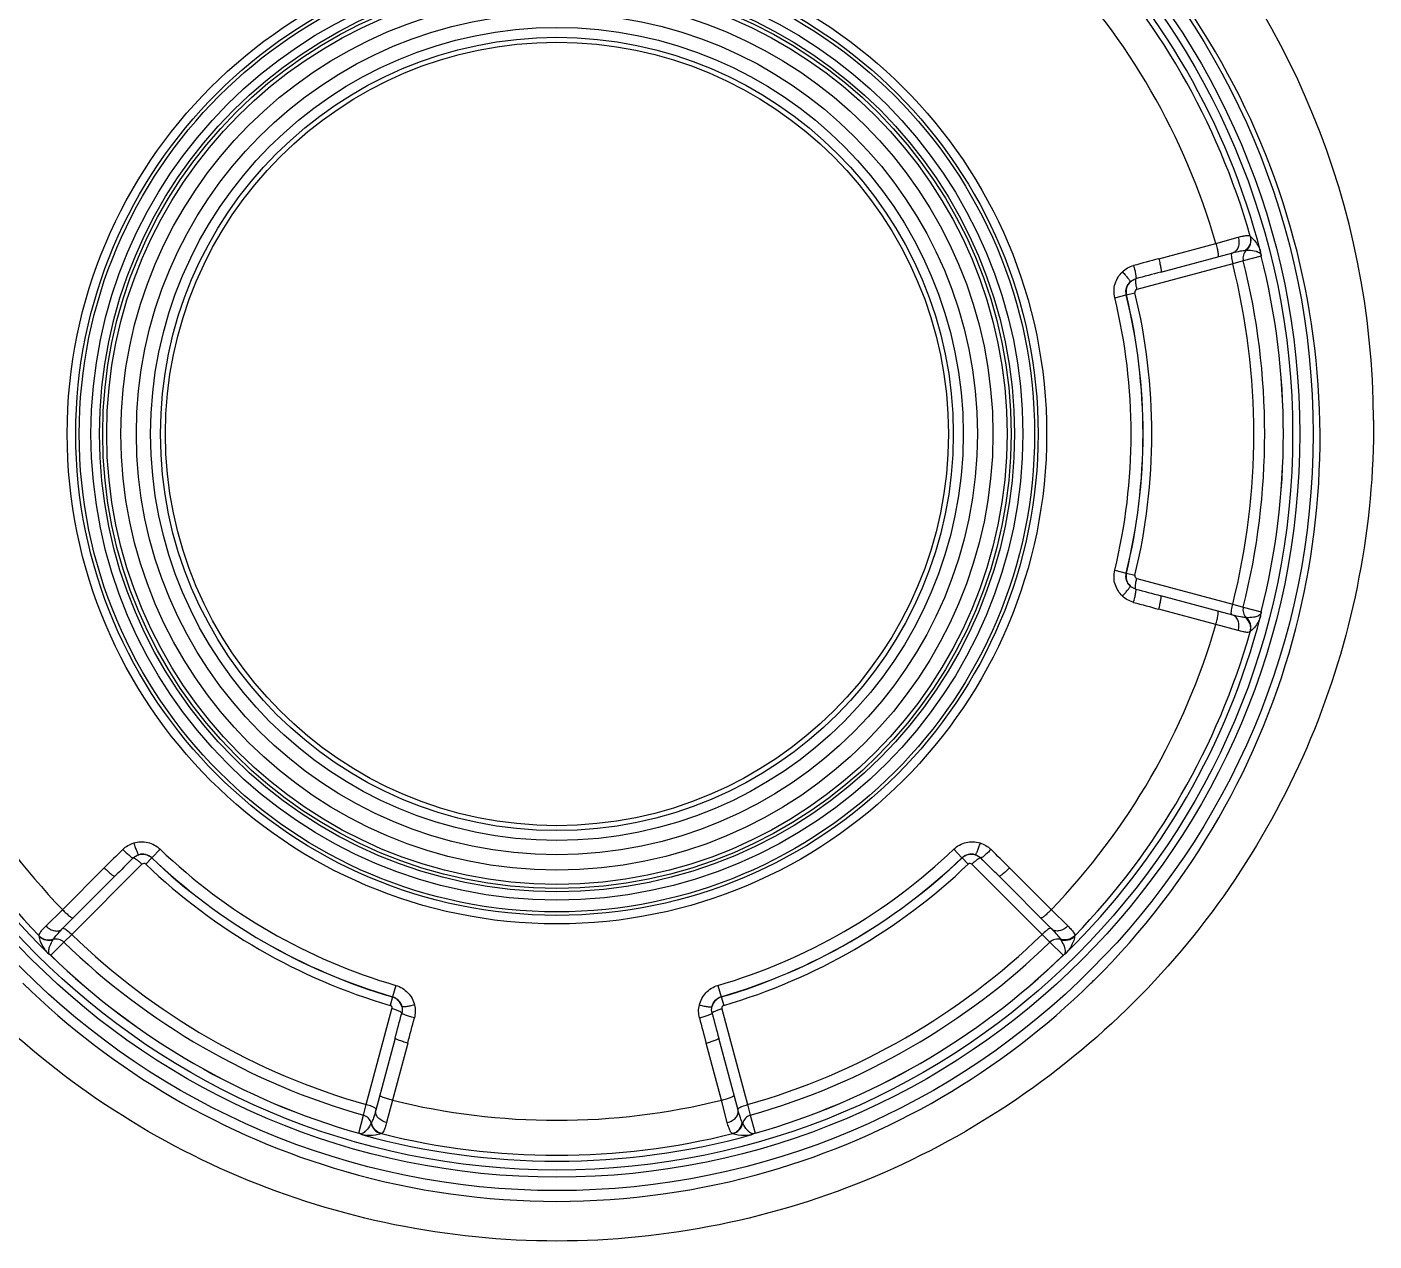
# Model space of a CAD drawing. Header units: millimetres. Extents: x -1686 to 4120, y -1850 to 2563.
# Drawn here: x 405.6 to 455.9, y -120 to -74.7 of the extents above; entities that cross this region are included whole.
import ezdxf

# ---------------------------------------------------------------- set-up
doc = ezdxf.new("R2010")
doc.units = ezdxf.units.MM
doc.header["$LTSCALE"] = 65.395
doc.layers.add('GEOM', color=7, linetype='CONTINUOUS')

msp = doc.modelspace()

# ---------------------------------------------------------------- linework, layer by layer
at = {"layer": 'GEOM', "linetype": 'Continuous'}
for p, q in [((450.004, -82.752), (450.838, -82.523)), ((447.869, -83.324), (450.004, -82.752)), ((450.634, -83.515), (447.05, -84.475)), ((447.946, -83.823), (450.632, -83.103)), ((451.027, -83.405), (450.634, -83.515)), ((451.7, -83.225), (451.027, -83.405)), ((451.689, -83.153), (451.674, -83.059)), ((451.688, -83.153), (451.689, -83.153)), ((451.7, -83.225), (451.7, -83.225)), ((446.225, -84.78), (446.656, -84.674)), ((446.66, -84.673), (446.656, -84.674)), ((446.66, -84.673), (446.977, -84.596)), ((446.225, -94.959), (446.656, -95.064)), ((446.656, -95.064), (446.66, -95.065)), ((446.66, -95.065), (446.977, -95.143)), ((447.05, -95.263), (450.634, -96.223)), ((450.632, -96.636), (447.946, -95.916)), ((450.004, -96.986), (447.869, -96.414)), ((450.634, -96.223), (451.027, -96.334)), ((451.027, -96.334), (451.7, -96.514)), ((451.688, -96.585), (451.689, -96.585)), ((451.7, -96.514), (451.7, -96.514)), ((450.838, -97.215), (450.004, -96.986)), ((410.239, -105.701), (410.013, -105.937)), ((410.242, -105.698), (410.239, -105.701)), ((410.549, -105.377), (410.242, -105.698)), ((440.21, -105.377), (440.516, -105.698)), ((440.52, -105.701), (440.516, -105.698)), ((440.52, -105.701), (440.745, -105.937)), ((406.904, -107.636), (408.466, -106.074)), ((409.873, -105.94), (407.249, -108.563)), ((443.509, -108.563), (440.886, -105.94)), ((442.293, -106.074), (443.855, -107.636)), ((406.893, -108.355), (408.86, -106.389)), ((441.899, -106.389), (443.866, -108.355)), ((406.288, -108.244), (406.904, -107.636)), ((443.855, -107.636), (444.471, -108.244)), ((407.249, -108.563), (406.957, -108.849)), ((443.801, -108.849), (443.509, -108.563)), ((406.957, -108.849), (406.465, -109.341)), ((444.294, -109.341), (443.801, -108.849)), ((406.409, -109.295), (406.408, -109.296)), ((406.408, -109.296), (406.43, -109.312)), ((406.43, -109.312), (406.464, -109.342)), ((406.465, -109.341), (406.464, -109.342)), ((444.294, -109.341), (444.294, -109.342)), ((444.35, -109.295), (444.351, -109.296)), ((444.351, -109.296), (444.424, -109.236)), ((419.365, -110.466), (419.24, -110.892)), ((431.394, -110.466), (431.519, -110.892)), ((419.239, -110.897), (419.147, -111.21)), ((419.239, -110.897), (419.24, -110.892)), ((431.519, -110.892), (431.52, -110.897)), ((431.52, -110.897), (431.611, -111.21)), ((418.255, -114.917), (419.215, -111.334)), ((431.544, -111.334), (432.504, -114.917)), ((419.333, -112.436), (418.613, -115.122)), ((419.803, -112.619), (419.231, -114.753)), ((431.528, -114.753), (430.956, -112.619)), ((432.146, -115.122), (431.426, -112.436)), ((419.231, -114.753), (419.012, -115.59)), ((431.747, -115.59), (431.528, -114.753)), ((418.154, -115.313), (418.255, -114.917)), ((432.504, -114.917), (432.605, -115.313)), ((417.973, -115.986), (418.154, -115.313)), ((432.605, -115.313), (432.785, -115.986)), ((417.973, -115.986), (417.973, -115.986)), ((418.041, -116.012), (418.129, -116.046)), ((418.041, -116.012), (418.041, -116.012)), ((432.718, -116.012), (432.718, -116.012)), ((432.785, -115.986), (432.786, -115.986))]:
    msp.add_line(p, q, dxfattribs=at)
for points in [[(451.7, -83.225), (451.692, -83.18), (451.689, -83.153)], [(451.674, -96.679), (451.677, -96.666), (451.689, -96.585)], [(451.689, -96.585), (451.692, -96.558), (451.7, -96.514)], [(406.335, -109.236), (406.344, -109.246), (406.408, -109.296)], [(444.294, -109.342), (444.328, -109.312), (444.351, -109.296)], [(417.973, -115.986), (418.016, -116.001), (418.041, -116.012)], [(432.629, -116.046), (432.642, -116.042), (432.718, -116.012)], [(432.718, -116.012), (432.743, -116.001), (432.786, -115.986)]]:
    msp.add_lwpolyline(points, dxfattribs=at)
for radius in [28.259, 27.759, 27.493, 18.3, 17.98, 17.85, 17.411, 17.096, 16.974, 16.824, 16.292, 15.714, 15.182, 14.813, 14.63]:
    msp.add_circle((425.379, -89.869), radius, dxfattribs=at)
for centre, radius, start, end in [((425.379, -89.494), 30.517, 0.2679, 86.7124), ((425.375, -90.014), 28.522, 15.0315, 45.6772), ((425.379, -89.869), 27.162, 134.5194, 165.4806), ((425.379, -89.869), 27.162, 14.5194, 45.4806), ((425.379, -89.869), 26.94, 135.9106, 164.0894), ((425.379, -89.869), 26.94, 15.9106, 44.0894), ((425.379, -89.869), 25.632, 136.1201, 163.8799), ((425.379, -89.869), 25.632, 16.1201, 43.8799), ((450.814, -82.637), 0.5, 311.8199, 15.8518), ((451.415, -83.307), 0.4, 131.9219, 194.1789), ((425.247, -90.029), 28.65, 0.3204, 14.9936), ((491.355, -245.644), 168.043, 104.99731, 105.32945), ((425.379, -89.869), 26.042, 345.8776, 14.1224), ((425.379, -89.869), 26.45, 345.8536, 14.1464), ((451.202, -83.18), 0.487, 3.1566, 14.3266), ((451.527, -83.279), 0.205, 38.0475, 39.075), ((452.086, -83.127), 0.399, 183.7044, 194.1547), ((425.379, -89.869), 27.147, 345.8321, 14.1679), ((425.379, -89.869), 27.146, 345.8321, 14.1679), ((544.55, -444.356), 373.251, 104.99988, 105.14832), ((447.146, -84.555), 0.5, 133.4567, 193.713), ((425.379, -89.869), 21.457, 346.279, 13.721), ((425.379, -89.869), 21.901, 346.279, 13.721), ((425.379, -89.869), 21.906, 346.2787, 13.7213), ((425.379, -89.869), 22.233, 346.2787, 13.7213), ((425.247, -89.996), 28.649, 345.5702, 0.2533), ((447.146, -95.184), 0.5, 166.287, 226.5433), ((544.547, 264.609), 373.242, 254.85168, 255.00012), ((491.356, 65.911), 168.049, 254.67055, 255.00269), ((451.415, -96.431), 0.4, 165.8206, 228.0736), ((451.421, -96.323), 0.378, 297.7151, 300.6371), ((451.202, -96.559), 0.487, 348.5565, 356.8432), ((451.526, -96.458), 0.206, 320.5323, 321.9506), ((452.086, -96.611), 0.399, 165.8461, 176.2948), ((425.379, -89.869), 27.162, 194.5194, 225.4806), ((425.379, -89.869), 25.632, 196.1201, 223.8799), ((425.379, -89.869), 25.632, 316.1201, 343.8799), ((425.379, -89.869), 27.162, 314.5194, 345.4806), ((425.375, -90.009), 28.522, 314.7391, 345.5325), ((450.814, -97.102), 0.5, 344.1501, 48.1903), ((451.203, -96.559), 0.486, 345.6716, 348.5535), ((425.379, -89.869), 26.94, 195.9106, 224.0894), ((425.379, -89.869), 26.94, 315.9106, 344.0894), ((527.3, -224.897), 168.049, 134.67055, 135.00269), ((672.782, -370.31), 373.242, 134.85168, 135.00012), ((409.893, -106.062), 0.5, 46.287, 106.5435), ((425.379, -89.869), 21.906, 226.2787, 253.7213), ((425.379, -89.869), 21.901, 226.279, 253.721), ((425.379, -89.869), 21.457, 226.279, 253.721), ((425.379, -89.869), 21.457, 286.279, 313.721), ((425.379, -89.869), 21.901, 286.279, 313.721), ((425.379, -89.869), 21.906, 286.2787, 313.7213), ((440.865, -106.062), 0.5, 73.4567, 133.713), ((177.97, -370.317), 373.251, 44.99988, 45.14832), ((323.462, -224.893), 168.043, 44.99731, 45.32945), ((425.379, -89.869), 22.233, 226.2787, 253.7213), ((425.379, -89.869), 22.233, 286.2787, 313.7213), ((406.398, -108.28), 0.5, 224.1501, 288.1903), ((425.379, -89.869), 26.042, 225.8776, 254.1224), ((425.379, -89.869), 26.042, 285.8776, 314.1224), ((444.36, -108.28), 0.5, 251.8199, 315.8518), ((407.64, -108.119), 1.718, 217.2588, 220.5623), ((406.679, -109.135), 0.4, 45.8206, 108.0736), ((425.379, -89.869), 26.45, 225.8536, 254.1464), ((425.379, -89.869), 26.45, 285.8536, 314.1464), ((444.08, -109.135), 0.4, 71.9219, 134.1789), ((406.675, -108.888), 0.486, 225.6716, 228.5538), ((406.675, -108.888), 0.487, 228.5567, 236.8432), ((406.187, -109.627), 0.398, 51.0618, 56.3017), ((406.188, -109.626), 0.398, 45.8343, 51.0595), ((425.379, -89.869), 27.147, 225.8321, 254.1679), ((425.379, -89.869), 27.146, 225.8321, 254.1679), ((425.379, -89.869), 27.146, 285.8321, 314.1679), ((425.379, -89.869), 27.147, 285.8321, 314.1679), ((444.571, -109.627), 0.399, 123.7044, 134.1547), ((444.084, -108.888), 0.487, 303.1566, 314.3266), ((444.16, -109.219), 0.205, 338.0477, 339.0748), ((425.38, -90.011), 28.519, 225.6002, 253.9308), ((425.379, -90.011), 28.519, 286.0696, 314.4003), ((425.341, -89.973), 28.572, 314.4014, 314.7374), ((419.099, -111.377), 0.5, 13.4566, 73.713), ((431.66, -111.377), 0.5, 106.287, 166.5434), ((58.8, -15.83), 373.251, 344.99988, 345.14832), ((257.487, -69.118), 168.043, 344.99731, 345.32945), ((593.277, -69.117), 168.049, 194.67055, 195.00269), ((791.95, -15.833), 373.242, 194.85168, 195.00012), ((425.379, -89.869), 25.632, 256.1201, 283.8799), ((418.045, -115.698), 0.4, 11.9219, 74.1789), ((418.926, -115.513), 0.5, 191.8199, 255.8518), ((431.833, -115.513), 0.5, 284.1501, 348.1903), ((432.714, -115.698), 0.4, 105.8206, 168.0736), ((417.865, -116.369), 0.399, 63.7044, 74.1547), ((418.013, -115.809), 0.205, 278.0477, 279.0767), ((418.261, -115.577), 0.487, 243.1566, 254.3266), ((418.011, -115.802), 0.211, 279.0822, 281.218), ((425.379, -89.869), 27.162, 254.5194, 285.4806), ((425.379, -89.869), 26.94, 255.9106, 284.0894), ((432.498, -115.578), 0.486, 285.6716, 288.5537), ((432.498, -115.577), 0.487, 288.5567, 296.8432), ((432.746, -115.808), 0.206, 260.452, 261.9505), ((432.894, -116.369), 0.399, 105.8461, 116.2948), ((425.379, -90.016), 28.514, 253.9297, 286.0707)]:
    msp.add_arc(centre, radius, start, end, dxfattribs=at)
for points, knots in [([(394.863, -89.352), (394.881, -85.593), (396.341, -77.979), (402.57, -68.141), (412.071, -61.197), (419.762, -59.25), (423.629, -59.027)], [0, 0, 0, 0, 0.24633, 0.494678, 0.746098, 1, 1, 1, 1]), ([(450.838, -82.523), (450.856, -82.586), (450.873, -82.712), (450.846, -82.89), (450.766, -83.035), (450.677, -83.091), (450.632, -83.103)], [0, 0, 0, 0, 0.28904, 0.557235, 0.792098, 1, 1, 1, 1]), ([(450.838, -82.523), (450.898, -82.507), (451.002, -82.48), (451.141, -82.458), (451.229, -82.456), (451.28, -82.47), (451.287, -82.484)], [0, 0, 0, 0, 0.400011, 0.702339, 0.900289, 1, 1, 1, 1]), ([(451.287, -82.484), (451.313, -82.577), (451.308, -82.785), (451.185, -82.953), (451.108, -83.012)], [0, 0, 0, 0, 0.498105, 1, 1, 1, 1]), ([(451.287, -82.484), (451.288, -82.486), (451.291, -82.491), (451.292, -82.498), (451.295, -82.5)], [0, 0, 0, 0, 0.372708, 1, 1, 1, 1]), ([(451.295, -82.5), (451.354, -82.538), (451.518, -82.701), (451.622, -82.911), (451.674, -83.059)], [0, 0, 0, 0, 0.30698, 1, 1, 1, 1]), ([(450.004, -82.752), (450.02, -82.814), (450.049, -82.929), (450.076, -83.066), (450.088, -83.155), (450.091, -83.203), (450.091, -83.232), (450.085, -83.249), (450.08, -83.251)], [0, 0, 0, 0, 0.376105, 0.695911, 0.819225, 0.912105, 0.971623, 1, 1, 1, 1]), ([(450.632, -83.103), (450.729, -83.077), (450.887, -83.041), (451.047, -83.015), (451.108, -83.012)], [0, 0, 0, 0, 0.62438, 1, 1, 1, 1]), ([(451.108, -83.012), (451.113, -83.012), (451.126, -83.011), (451.139, -83.01), (451.148, -83.009)], [0, 0, 0, 0, 0.375999, 1, 1, 1, 1]), ([(451.148, -83.009), (451.176, -83.008), (451.296, -83.006), (451.417, -83.018), (451.505, -83.044)], [0, 0, 0, 0, 0.240834, 1, 1, 1, 1]), ([(451.505, -83.044), (451.519, -83.048), (451.585, -83.07), (451.651, -83.107), (451.686, -83.15)], [0, 0, 0, 0, 0.210688, 1, 1, 1, 1]), ([(447.869, -83.324), (447.886, -83.386), (447.914, -83.501), (447.941, -83.638), (447.954, -83.727), (447.957, -83.775), (447.956, -83.804), (447.95, -83.821), (447.946, -83.823)], [0, 0, 0, 0, 0.376103, 0.695917, 0.819234, 0.912114, 0.971629, 1, 1, 1, 1]), ([(450.601, -83.111), (450.588, -83.115), (450.577, -83.17), (450.579, -83.207), (450.582, -83.237)], [0, 0, 0, 0, 0.314912, 1, 1, 1, 1]), ([(450.582, -83.237), (450.583, -83.257), (450.595, -83.351), (450.615, -83.444), (450.634, -83.515)], [0, 0, 0, 0, 0.215714, 1, 1, 1, 1]), ([(446.225, -84.78), (446.183, -84.61), (446.191, -84.244), (446.385, -83.933), (446.512, -83.814)], [0, 0, 0, 0, 0.500619, 1, 1, 1, 1]), ([(446.512, -83.814), (446.553, -83.858), (446.627, -83.94), (446.71, -84.04), (446.761, -84.109), (446.786, -84.146), (446.799, -84.171), (446.805, -84.187), (446.802, -84.192)], [0, 0, 0, 0, 0.374738, 0.691503, 0.81432, 0.907969, 0.969618, 1, 1, 1, 1]), ([(446.929, -83.579), (446.945, -83.638), (446.973, -83.748), (447.001, -83.879), (447.014, -83.968), (447.019, -84.017), (447.019, -84.05), (447.016, -84.069), (447.012, -84.074)], [0, 0, 0, 0, 0.361263, 0.67361, 0.797803, 0.89515, 0.962633, 1, 1, 1, 1]), ([(446.656, -84.674), (446.635, -84.589), (446.64, -84.405), (446.739, -84.251), (446.802, -84.192)], [0, 0, 0, 0, 0.50408, 1, 1, 1, 1]), ([(447.05, -84.475), (447.026, -84.482), (446.98, -84.515), (446.971, -84.571), (446.977, -84.596)], [0, 0, 0, 0, 0.497816, 1, 1, 1, 1]), ([(447.012, -84.074), (447.007, -84.078), (447, -84.093), (446.993, -84.138), (446.998, -84.221), (447.017, -84.34), (447.038, -84.428), (447.05, -84.475)], [0, 0, 0, 0, 0.044983, 0.115731, 0.33711, 0.644943, 1, 1, 1, 1]), ([(455.896, -89.352), (455.914, -93.272), (454.396, -101.237), (447.731, -111.425), (437.551, -118.369), (425.379, -120.837), (413.208, -118.369), (403.028, -111.425), (396.362, -101.237), (394.845, -93.272), (394.863, -89.352)], [0, 0, 0, 0, 0.123101, 0.247266, 0.373034, 0.5, 0.626966, 0.752734, 0.876898, 1, 1, 1, 1]), ([(446.512, -95.925), (446.385, -95.805), (446.191, -95.495), (446.183, -95.128), (446.225, -94.959)], [0, 0, 0, 0, 0.499381, 1, 1, 1, 1]), ([(446.802, -95.547), (446.739, -95.488), (446.64, -95.333), (446.635, -95.149), (446.656, -95.064)], [0, 0, 0, 0, 0.495921, 1, 1, 1, 1]), ([(446.512, -95.925), (446.553, -95.881), (446.627, -95.799), (446.71, -95.698), (446.761, -95.63), (446.786, -95.592), (446.799, -95.567), (446.805, -95.551), (446.802, -95.547)], [0, 0, 0, 0, 0.374731, 0.691497, 0.814316, 0.907968, 0.969619, 1, 1, 1, 1]), ([(446.977, -95.143), (446.971, -95.167), (446.98, -95.224), (447.026, -95.257), (447.05, -95.263)], [0, 0, 0, 0, 0.502184, 1, 1, 1, 1]), ([(447.012, -95.664), (447.007, -95.661), (447, -95.645), (446.993, -95.6), (446.998, -95.517), (447.017, -95.398), (447.038, -95.31), (447.05, -95.263)], [0, 0, 0, 0, 0.044984, 0.115733, 0.337115, 0.644949, 1, 1, 1, 1]), ([(446.929, -96.159), (446.945, -96.101), (446.973, -95.991), (447.001, -95.859), (447.014, -95.77), (447.019, -95.721), (447.019, -95.688), (447.016, -95.669), (447.012, -95.664)], [0, 0, 0, 0, 0.361258, 0.673603, 0.797796, 0.895144, 0.962629, 1, 1, 1, 1]), ([(447.869, -96.414), (447.886, -96.353), (447.914, -96.238), (447.941, -96.101), (447.954, -96.011), (447.957, -95.963), (447.956, -95.935), (447.95, -95.917), (447.946, -95.916)], [0, 0, 0, 0, 0.376103, 0.695917, 0.819234, 0.912114, 0.971629, 1, 1, 1, 1]), ([(450.004, -96.986), (450.02, -96.924), (450.049, -96.81), (450.076, -96.673), (450.088, -96.583), (450.091, -96.535), (450.091, -96.506), (450.085, -96.489), (450.08, -96.488)], [0, 0, 0, 0, 0.376116, 0.695926, 0.819239, 0.912115, 0.971628, 1, 1, 1, 1]), ([(450.601, -96.627), (450.588, -96.624), (450.577, -96.569), (450.579, -96.531), (450.582, -96.501)], [0, 0, 0, 0, 0.314915, 1, 1, 1, 1]), ([(450.582, -96.501), (450.583, -96.481), (450.595, -96.387), (450.615, -96.295), (450.634, -96.223)], [0, 0, 0, 0, 0.215715, 1, 1, 1, 1]), ([(451.108, -96.726), (451.047, -96.723), (450.887, -96.697), (450.729, -96.662), (450.632, -96.636)], [0, 0, 0, 0, 0.375633, 1, 1, 1, 1]), ([(450.838, -97.215), (450.856, -97.153), (450.873, -97.027), (450.846, -96.848), (450.766, -96.704), (450.677, -96.648), (450.632, -96.636)], [0, 0, 0, 0, 0.28904, 0.557234, 0.792097, 1, 1, 1, 1]), ([(451.685, -96.589), (451.679, -96.597), (451.658, -96.619), (451.633, -96.638), (451.614, -96.649)], [0, 0, 0, 0, 0.302924, 1, 1, 1, 1]), ([(451.148, -96.729), (451.146, -96.729), (451.133, -96.728), (451.119, -96.727), (451.108, -96.726)], [0, 0, 0, 0, 0.119525, 1, 1, 1, 1]), ([(451.287, -97.254), (451.313, -97.161), (451.308, -96.953), (451.185, -96.785), (451.108, -96.726)], [0, 0, 0, 0, 0.498106, 1, 1, 1, 1]), ([(451.498, -96.697), (451.468, -96.705), (451.353, -96.73), (451.234, -96.733), (451.148, -96.729)], [0, 0, 0, 0, 0.263224, 1, 1, 1, 1]), ([(451.674, -96.679), (451.622, -96.828), (451.518, -97.037), (451.354, -97.201), (451.295, -97.238)], [0, 0, 0, 0, 0.693021, 1, 1, 1, 1]), ([(451.597, -96.658), (451.589, -96.662), (451.557, -96.678), (451.523, -96.69), (451.498, -96.697)], [0, 0, 0, 0, 0.265449, 1, 1, 1, 1]), ([(451.287, -97.254), (451.28, -97.268), (451.229, -97.283), (451.141, -97.28), (451.002, -97.258), (450.898, -97.232), (450.838, -97.215)], [0, 0, 0, 0, 0.099683, 0.297656, 0.599981, 1, 1, 1, 1]), ([(451.295, -97.238), (451.295, -97.239), (451.291, -97.244), (451.289, -97.249), (451.287, -97.254)], [0, 0, 0, 0, 0.116284, 1, 1, 1, 1]), ([(409.569, -105.142), (409.736, -105.093), (410.102, -105.08), (410.423, -105.256), (410.549, -105.377)], [0, 0, 0, 0, 0.499381, 1, 1, 1, 1]), ([(409.569, -105.142), (409.587, -105.2), (409.621, -105.305), (409.666, -105.428), (409.7, -105.506), (409.72, -105.547), (409.735, -105.57), (409.746, -105.583), (409.751, -105.583)], [0, 0, 0, 0, 0.374731, 0.691497, 0.814316, 0.907968, 0.969619, 1, 1, 1, 1]), ([(440.21, -105.377), (440.336, -105.256), (440.657, -105.08), (441.023, -105.093), (441.19, -105.142)], [0, 0, 0, 0, 0.500619, 1, 1, 1, 1]), ([(441.19, -105.142), (441.172, -105.2), (441.138, -105.305), (441.093, -105.428), (441.059, -105.506), (441.039, -105.547), (441.024, -105.57), (441.013, -105.583), (441.008, -105.583)], [0, 0, 0, 0, 0.374738, 0.691503, 0.81432, 0.907969, 0.969618, 1, 1, 1, 1]), ([(409.157, -105.387), (409.2, -105.43), (409.281, -105.509), (409.382, -105.599), (409.452, -105.655), (409.492, -105.683), (409.521, -105.7), (409.538, -105.707), (409.544, -105.706)], [0, 0, 0, 0, 0.361258, 0.673603, 0.797796, 0.895144, 0.962629, 1, 1, 1, 1]), ([(409.544, -105.706), (409.55, -105.704), (409.567, -105.705), (409.609, -105.722), (409.679, -105.768), (409.772, -105.843), (409.839, -105.905), (409.873, -105.94)], [0, 0, 0, 0, 0.044984, 0.115733, 0.337115, 0.644949, 1, 1, 1, 1]), ([(409.751, -105.583), (409.834, -105.558), (410.017, -105.55), (410.179, -105.637), (410.242, -105.698)], [0, 0, 0, 0, 0.495921, 1, 1, 1, 1]), ([(440.516, -105.698), (440.58, -105.637), (440.742, -105.55), (440.925, -105.558), (441.008, -105.583)], [0, 0, 0, 0, 0.50408, 1, 1, 1, 1]), ([(441.214, -105.706), (441.209, -105.704), (441.192, -105.705), (441.149, -105.722), (441.08, -105.768), (440.986, -105.843), (440.92, -105.905), (440.886, -105.94)], [0, 0, 0, 0, 0.044983, 0.115731, 0.33711, 0.644943, 1, 1, 1, 1]), ([(441.602, -105.387), (441.559, -105.43), (441.478, -105.509), (441.377, -105.599), (441.307, -105.655), (441.267, -105.683), (441.238, -105.7), (441.221, -105.707), (441.215, -105.706)], [0, 0, 0, 0, 0.361263, 0.67361, 0.797803, 0.89515, 0.962633, 1, 1, 1, 1]), ([(408.466, -106.074), (408.511, -106.119), (408.597, -106.201), (408.702, -106.293), (408.773, -106.348), (408.813, -106.375), (408.838, -106.389), (408.856, -106.392), (408.86, -106.389)], [0, 0, 0, 0, 0.376103, 0.695917, 0.819234, 0.912114, 0.971629, 1, 1, 1, 1]), ([(410.013, -105.937), (409.995, -105.919), (409.942, -105.899), (409.891, -105.922), (409.873, -105.94)], [0, 0, 0, 0, 0.502184, 1, 1, 1, 1]), ([(440.886, -105.94), (440.868, -105.922), (440.817, -105.899), (440.764, -105.919), (440.745, -105.937)], [0, 0, 0, 0, 0.497816, 1, 1, 1, 1]), ([(442.293, -106.074), (442.247, -106.119), (442.162, -106.201), (442.057, -106.293), (441.986, -106.348), (441.946, -106.375), (441.921, -106.389), (441.903, -106.392), (441.899, -106.389)], [0, 0, 0, 0, 0.376103, 0.695917, 0.819234, 0.912114, 0.971629, 1, 1, 1, 1]), ([(406.904, -107.636), (406.949, -107.681), (407.034, -107.763), (407.139, -107.855), (407.211, -107.911), (407.251, -107.937), (407.276, -107.951), (407.294, -107.955), (407.297, -107.951)], [0, 0, 0, 0, 0.376116, 0.695926, 0.819239, 0.912115, 0.971628, 1, 1, 1, 1]), ([(443.855, -107.636), (443.81, -107.681), (443.725, -107.763), (443.62, -107.855), (443.548, -107.911), (443.508, -107.937), (443.483, -107.951), (443.465, -107.955), (443.462, -107.951)], [0, 0, 0, 0, 0.376105, 0.695911, 0.819225, 0.912105, 0.971623, 1, 1, 1, 1]), ([(406.03, -108.613), (406.021, -108.601), (406.035, -108.548), (406.081, -108.474), (406.169, -108.364), (406.244, -108.287), (406.288, -108.244)], [0, 0, 0, 0, 0.099683, 0.297656, 0.599981, 1, 1, 1, 1]), ([(406.04, -108.628), (406.04, -108.628), (406.037, -108.622), (406.033, -108.618), (406.03, -108.613)], [0, 0, 0, 0, 0.116284, 1, 1, 1, 1]), ([(406.03, -108.613), (406.097, -108.683), (406.28, -108.783), (406.487, -108.76), (406.577, -108.722)], [0, 0, 0, 0, 0.498106, 1, 1, 1, 1]), ([(406.272, -109.159), (406.194, -109.056), (406.091, -108.886), (406.043, -108.694), (406.04, -108.628)], [0, 0, 0, 0, 0.664893, 1, 1, 1, 1]), ([(406.288, -108.244), (406.333, -108.291), (406.434, -108.369), (406.602, -108.435), (406.767, -108.438), (406.86, -108.388), (406.893, -108.355)], [0, 0, 0, 0, 0.28904, 0.557234, 0.792097, 1, 1, 1, 1]), ([(406.555, -108.755), (406.556, -108.754), (406.563, -108.743), (406.57, -108.732), (406.577, -108.722)], [0, 0, 0, 0, 0.119525, 1, 1, 1, 1]), ([(406.577, -108.722), (406.61, -108.671), (406.712, -108.545), (406.822, -108.427), (406.893, -108.355)], [0, 0, 0, 0, 0.375633, 1, 1, 1, 1]), ([(406.916, -108.333), (406.925, -108.323), (406.979, -108.341), (407.01, -108.362), (407.035, -108.379)], [0, 0, 0, 0, 0.314915, 1, 1, 1, 1]), ([(407.035, -108.379), (407.051, -108.391), (407.127, -108.447), (407.197, -108.511), (407.249, -108.563)], [0, 0, 0, 0, 0.215715, 1, 1, 1, 1]), ([(443.724, -108.379), (443.707, -108.391), (443.632, -108.447), (443.562, -108.511), (443.509, -108.563)], [0, 0, 0, 0, 0.215714, 1, 1, 1, 1]), ([(443.843, -108.333), (443.833, -108.323), (443.78, -108.341), (443.749, -108.362), (443.724, -108.379)], [0, 0, 0, 0, 0.314912, 1, 1, 1, 1]), ([(444.471, -108.244), (444.425, -108.291), (444.325, -108.369), (444.156, -108.435), (443.992, -108.438), (443.899, -108.388), (443.866, -108.355)], [0, 0, 0, 0, 0.28904, 0.557235, 0.792098, 1, 1, 1, 1]), ([(443.866, -108.355), (443.937, -108.427), (444.047, -108.545), (444.149, -108.671), (444.182, -108.722)], [0, 0, 0, 0, 0.62438, 1, 1, 1, 1]), ([(444.729, -108.613), (444.661, -108.683), (444.479, -108.783), (444.272, -108.76), (444.182, -108.722)], [0, 0, 0, 0, 0.498105, 1, 1, 1, 1]), ([(444.182, -108.722), (444.185, -108.726), (444.192, -108.737), (444.199, -108.749), (444.204, -108.755)], [0, 0, 0, 0, 0.375999, 1, 1, 1, 1]), ([(444.719, -108.628), (444.716, -108.698), (444.656, -108.922), (444.527, -109.116), (444.424, -109.236)], [0, 0, 0, 0, 0.30698, 1, 1, 1, 1]), ([(444.471, -108.244), (444.515, -108.287), (444.59, -108.364), (444.678, -108.474), (444.724, -108.548), (444.738, -108.601), (444.729, -108.613)], [0, 0, 0, 0, 0.400011, 0.702339, 0.900289, 1, 1, 1, 1]), ([(444.729, -108.613), (444.728, -108.615), (444.724, -108.62), (444.719, -108.625), (444.719, -108.628)], [0, 0, 0, 0, 0.372708, 1, 1, 1, 1]), ([(406.392, -109.224), (406.392, -109.218), (406.391, -109.198), (406.391, -109.178), (406.392, -109.163)], [0, 0, 0, 0, 0.26621, 1, 1, 1, 1]), ([(406.392, -109.163), (406.393, -109.154), (406.397, -109.119), (406.404, -109.085), (406.411, -109.06)], [0, 0, 0, 0, 0.263094, 1, 1, 1, 1]), ([(406.4, -109.268), (406.399, -109.264), (406.395, -109.25), (406.393, -109.235), (406.392, -109.224)], [0, 0, 0, 0, 0.273346, 1, 1, 1, 1]), ([(406.411, -109.06), (406.419, -109.032), (406.456, -108.925), (406.51, -108.825), (406.555, -108.755)], [0, 0, 0, 0, 0.261991, 1, 1, 1, 1]), ([(444.204, -108.755), (444.219, -108.778), (444.278, -108.875), (444.326, -108.98), (444.348, -109.063)], [0, 0, 0, 0, 0.24169, 1, 1, 1, 1]), ([(444.348, -109.063), (444.353, -109.079), (444.37, -109.153), (444.373, -109.235), (444.352, -109.292)], [0, 0, 0, 0, 0.211204, 1, 1, 1, 1]), ([(419.365, -110.466), (419.532, -110.515), (419.845, -110.706), (420.017, -111.029), (420.058, -111.198)], [0, 0, 0, 0, 0.50062, 1, 1, 1, 1]), ([(430.701, -111.198), (430.741, -111.029), (430.914, -110.706), (431.227, -110.515), (431.394, -110.466)], [0, 0, 0, 0, 0.49938, 1, 1, 1, 1]), ([(419.215, -111.334), (419.222, -111.309), (419.216, -111.253), (419.172, -111.218), (419.147, -111.21)], [0, 0, 0, 0, 0.497816, 1, 1, 1, 1]), ([(419.24, -110.892), (419.324, -110.917), (419.481, -111.014), (419.565, -111.177), (419.585, -111.261)], [0, 0, 0, 0, 0.504081, 1, 1, 1, 1]), ([(420.058, -111.198), (419.999, -111.211), (419.891, -111.235), (419.762, -111.257), (419.678, -111.267), (419.632, -111.269), (419.604, -111.268), (419.587, -111.265), (419.585, -111.261)], [0, 0, 0, 0, 0.374737, 0.691502, 0.814319, 0.907969, 0.969618, 1, 1, 1, 1]), ([(430.701, -111.198), (430.76, -111.211), (430.868, -111.234), (430.997, -111.257), (431.081, -111.267), (431.127, -111.269), (431.155, -111.268), (431.172, -111.265), (431.174, -111.261)], [0, 0, 0, 0, 0.374731, 0.691497, 0.814316, 0.907968, 0.969619, 1, 1, 1, 1]), ([(431.174, -111.261), (431.193, -111.177), (431.278, -111.014), (431.434, -110.917), (431.519, -110.892)], [0, 0, 0, 0, 0.495921, 1, 1, 1, 1]), ([(431.611, -111.21), (431.587, -111.218), (431.543, -111.253), (431.537, -111.309), (431.544, -111.334)], [0, 0, 0, 0, 0.502184, 1, 1, 1, 1]), ([(419.582, -111.501), (419.581, -111.495), (419.571, -111.481), (419.535, -111.453), (419.461, -111.416), (419.349, -111.372), (419.262, -111.346), (419.215, -111.334)], [0, 0, 0, 0, 0.044982, 0.115729, 0.337107, 0.644942, 1, 1, 1, 1]), ([(420.052, -111.677), (419.993, -111.662), (419.884, -111.631), (419.756, -111.589), (419.673, -111.556), (419.628, -111.536), (419.599, -111.519), (419.584, -111.507), (419.582, -111.501)], [0, 0, 0, 0, 0.361263, 0.67361, 0.797803, 0.89515, 0.962633, 1, 1, 1, 1]), ([(430.707, -111.677), (430.766, -111.662), (430.875, -111.631), (431.003, -111.589), (431.086, -111.556), (431.131, -111.535), (431.16, -111.519), (431.175, -111.507), (431.177, -111.501)], [0, 0, 0, 0, 0.361257, 0.673602, 0.797796, 0.895144, 0.962629, 1, 1, 1, 1]), ([(431.177, -111.501), (431.178, -111.495), (431.188, -111.481), (431.223, -111.453), (431.297, -111.416), (431.41, -111.372), (431.497, -111.346), (431.544, -111.334)], [0, 0, 0, 0, 0.044984, 0.115733, 0.337115, 0.644949, 1, 1, 1, 1]), ([(419.803, -112.619), (419.741, -112.602), (419.627, -112.569), (419.495, -112.524), (419.411, -112.49), (419.368, -112.469), (419.344, -112.454), (419.332, -112.44), (419.333, -112.436)], [0, 0, 0, 0, 0.376103, 0.695917, 0.819234, 0.912114, 0.971629, 1, 1, 1, 1]), ([(430.956, -112.619), (431.018, -112.602), (431.132, -112.569), (431.264, -112.524), (431.348, -112.49), (431.391, -112.469), (431.415, -112.454), (431.427, -112.44), (431.426, -112.436)], [0, 0, 0, 0, 0.376103, 0.695917, 0.819234, 0.912114, 0.971629, 1, 1, 1, 1]), ([(419.231, -114.753), (419.169, -114.737), (419.055, -114.704), (418.923, -114.659), (418.839, -114.625), (418.796, -114.603), (418.772, -114.589), (418.76, -114.575), (418.761, -114.57)], [0, 0, 0, 0, 0.376105, 0.695911, 0.819225, 0.912105, 0.971623, 1, 1, 1, 1]), ([(431.528, -114.753), (431.59, -114.737), (431.703, -114.704), (431.836, -114.659), (431.92, -114.625), (431.962, -114.603), (431.987, -114.589), (431.999, -114.575), (431.998, -114.57)], [0, 0, 0, 0, 0.376116, 0.695926, 0.819239, 0.912115, 0.971628, 1, 1, 1, 1]), ([(418.599, -115.056), (418.583, -115.043), (418.539, -115.018), (418.425, -114.968), (418.326, -114.937), (418.255, -114.917)], [0, 0, 0, 0, 0.168719, 0.404331, 1, 1, 1, 1]), ([(418.613, -115.122), (418.587, -115.219), (418.539, -115.374), (418.481, -115.525), (418.454, -115.579)], [0, 0, 0, 0, 0.62438, 1, 1, 1, 1]), ([(418.621, -115.091), (418.622, -115.089), (418.621, -115.074), (418.608, -115.064), (418.599, -115.056)], [0, 0, 0, 0, 0.173059, 1, 1, 1, 1]), ([(419.012, -115.59), (418.949, -115.574), (418.831, -115.526), (418.69, -115.413), (418.605, -115.272), (418.601, -115.167), (418.613, -115.122)], [0, 0, 0, 0, 0.28904, 0.557235, 0.792098, 1, 1, 1, 1]), ([(431.747, -115.59), (431.81, -115.574), (431.928, -115.526), (432.069, -115.413), (432.154, -115.272), (432.158, -115.167), (432.146, -115.122)], [0, 0, 0, 0, 0.28904, 0.557234, 0.792097, 1, 1, 1, 1]), ([(432.138, -115.091), (432.137, -115.089), (432.138, -115.074), (432.151, -115.064), (432.16, -115.056)], [0, 0, 0, 0, 0.173058, 1, 1, 1, 1]), ([(432.305, -115.579), (432.278, -115.525), (432.22, -115.374), (432.172, -115.219), (432.146, -115.122)], [0, 0, 0, 0, 0.375633, 1, 1, 1, 1]), ([(432.16, -115.056), (432.176, -115.043), (432.22, -115.018), (432.334, -114.968), (432.433, -114.937), (432.504, -114.917)], [0, 0, 0, 0, 0.16872, 0.404333, 1, 1, 1, 1]), ([(418.436, -115.615), (418.397, -115.69), (418.329, -115.802), (418.202, -115.939), (418.11, -115.998), (418.053, -116.01)], [0, 0, 0, 0, 0.448045, 0.691092, 1, 1, 1, 1]), ([(418.454, -115.579), (418.451, -115.584), (418.446, -115.596), (418.439, -115.607), (418.436, -115.615)], [0, 0, 0, 0, 0.375999, 1, 1, 1, 1]), ([(418.821, -115.999), (418.727, -115.975), (418.55, -115.866), (418.466, -115.676), (418.454, -115.579)], [0, 0, 0, 0, 0.498105, 1, 1, 1, 1]), ([(419.012, -115.59), (418.996, -115.65), (418.967, -115.753), (418.917, -115.885), (418.875, -115.962), (418.837, -116), (418.821, -115.999)], [0, 0, 0, 0, 0.400011, 0.702339, 0.900289, 1, 1, 1, 1]), ([(431.937, -115.999), (431.922, -116), (431.884, -115.962), (431.842, -115.885), (431.792, -115.753), (431.762, -115.65), (431.747, -115.59)], [0, 0, 0, 0, 0.099683, 0.297656, 0.599981, 1, 1, 1, 1]), ([(431.937, -115.999), (432.031, -115.975), (432.209, -115.866), (432.293, -115.676), (432.305, -115.579)], [0, 0, 0, 0, 0.498106, 1, 1, 1, 1]), ([(432.323, -115.615), (432.322, -115.614), (432.316, -115.602), (432.31, -115.59), (432.305, -115.579)], [0, 0, 0, 0, 0.119525, 1, 1, 1, 1]), ([(432.564, -115.936), (432.536, -115.913), (432.44, -115.818), (432.368, -115.702), (432.323, -115.615)], [0, 0, 0, 0, 0.268677, 1, 1, 1, 1]), ([(418.803, -115.997), (418.741, -116.03), (418.517, -116.09), (418.285, -116.075), (418.13, -116.046)], [0, 0, 0, 0, 0.30698, 1, 1, 1, 1]), ([(418.821, -115.999), (418.819, -115.998), (418.813, -115.998), (418.807, -115.996), (418.803, -115.997)], [0, 0, 0, 0, 0.372708, 1, 1, 1, 1]), ([(431.955, -115.997), (431.955, -115.997), (431.949, -115.997), (431.943, -115.998), (431.937, -115.999)], [0, 0, 0, 0, 0.116284, 1, 1, 1, 1]), ([(432.629, -116.046), (432.474, -116.075), (432.241, -116.09), (432.018, -116.03), (431.955, -115.997)], [0, 0, 0, 0, 0.693021, 1, 1, 1, 1]), ([(432.712, -116.011), (432.706, -116.01), (432.683, -116.005), (432.662, -115.997), (432.647, -115.99)], [0, 0, 0, 0, 0.294108, 1, 1, 1, 1])]:
    msp.add_open_spline(points, degree=3, knots=knots, dxfattribs=at)
for points in [[(446.512, -83.814), (446.628, -83.704), (446.775, -83.621), (446.929, -83.579)], [(446.802, -84.192), (446.861, -84.137), (446.935, -84.095), (447.012, -84.074)], [(447.012, -95.664), (446.935, -95.643), (446.861, -95.602), (446.802, -95.547)], [(446.929, -96.159), (446.775, -96.117), (446.628, -96.034), (446.512, -95.925)], [(409.157, -105.387), (409.271, -105.274), (409.416, -105.188), (409.569, -105.142)], [(441.19, -105.142), (441.343, -105.188), (441.488, -105.274), (441.602, -105.387)], [(409.544, -105.706), (409.601, -105.65), (409.674, -105.606), (409.751, -105.583)], [(441.008, -105.583), (441.085, -105.606), (441.158, -105.65), (441.214, -105.706)], [(406.409, -109.295), (406.405, -109.287), (406.402, -109.278), (406.4, -109.268)], [(420.058, -111.198), (420.094, -111.353), (420.092, -111.523), (420.052, -111.677)], [(430.707, -111.677), (430.666, -111.523), (430.664, -111.353), (430.701, -111.198)], [(419.585, -111.261), (419.603, -111.339), (419.602, -111.424), (419.582, -111.501)], [(431.177, -111.501), (431.157, -111.424), (431.156, -111.339), (431.174, -111.261)], [(432.614, -115.972), (432.596, -115.961), (432.58, -115.949), (432.564, -115.936)], [(432.647, -115.99), (432.636, -115.984), (432.625, -115.978), (432.614, -115.972)]]:
    msp.add_open_spline(points, degree=3, dxfattribs=at)

doc.saveas('drawing.dxf')
